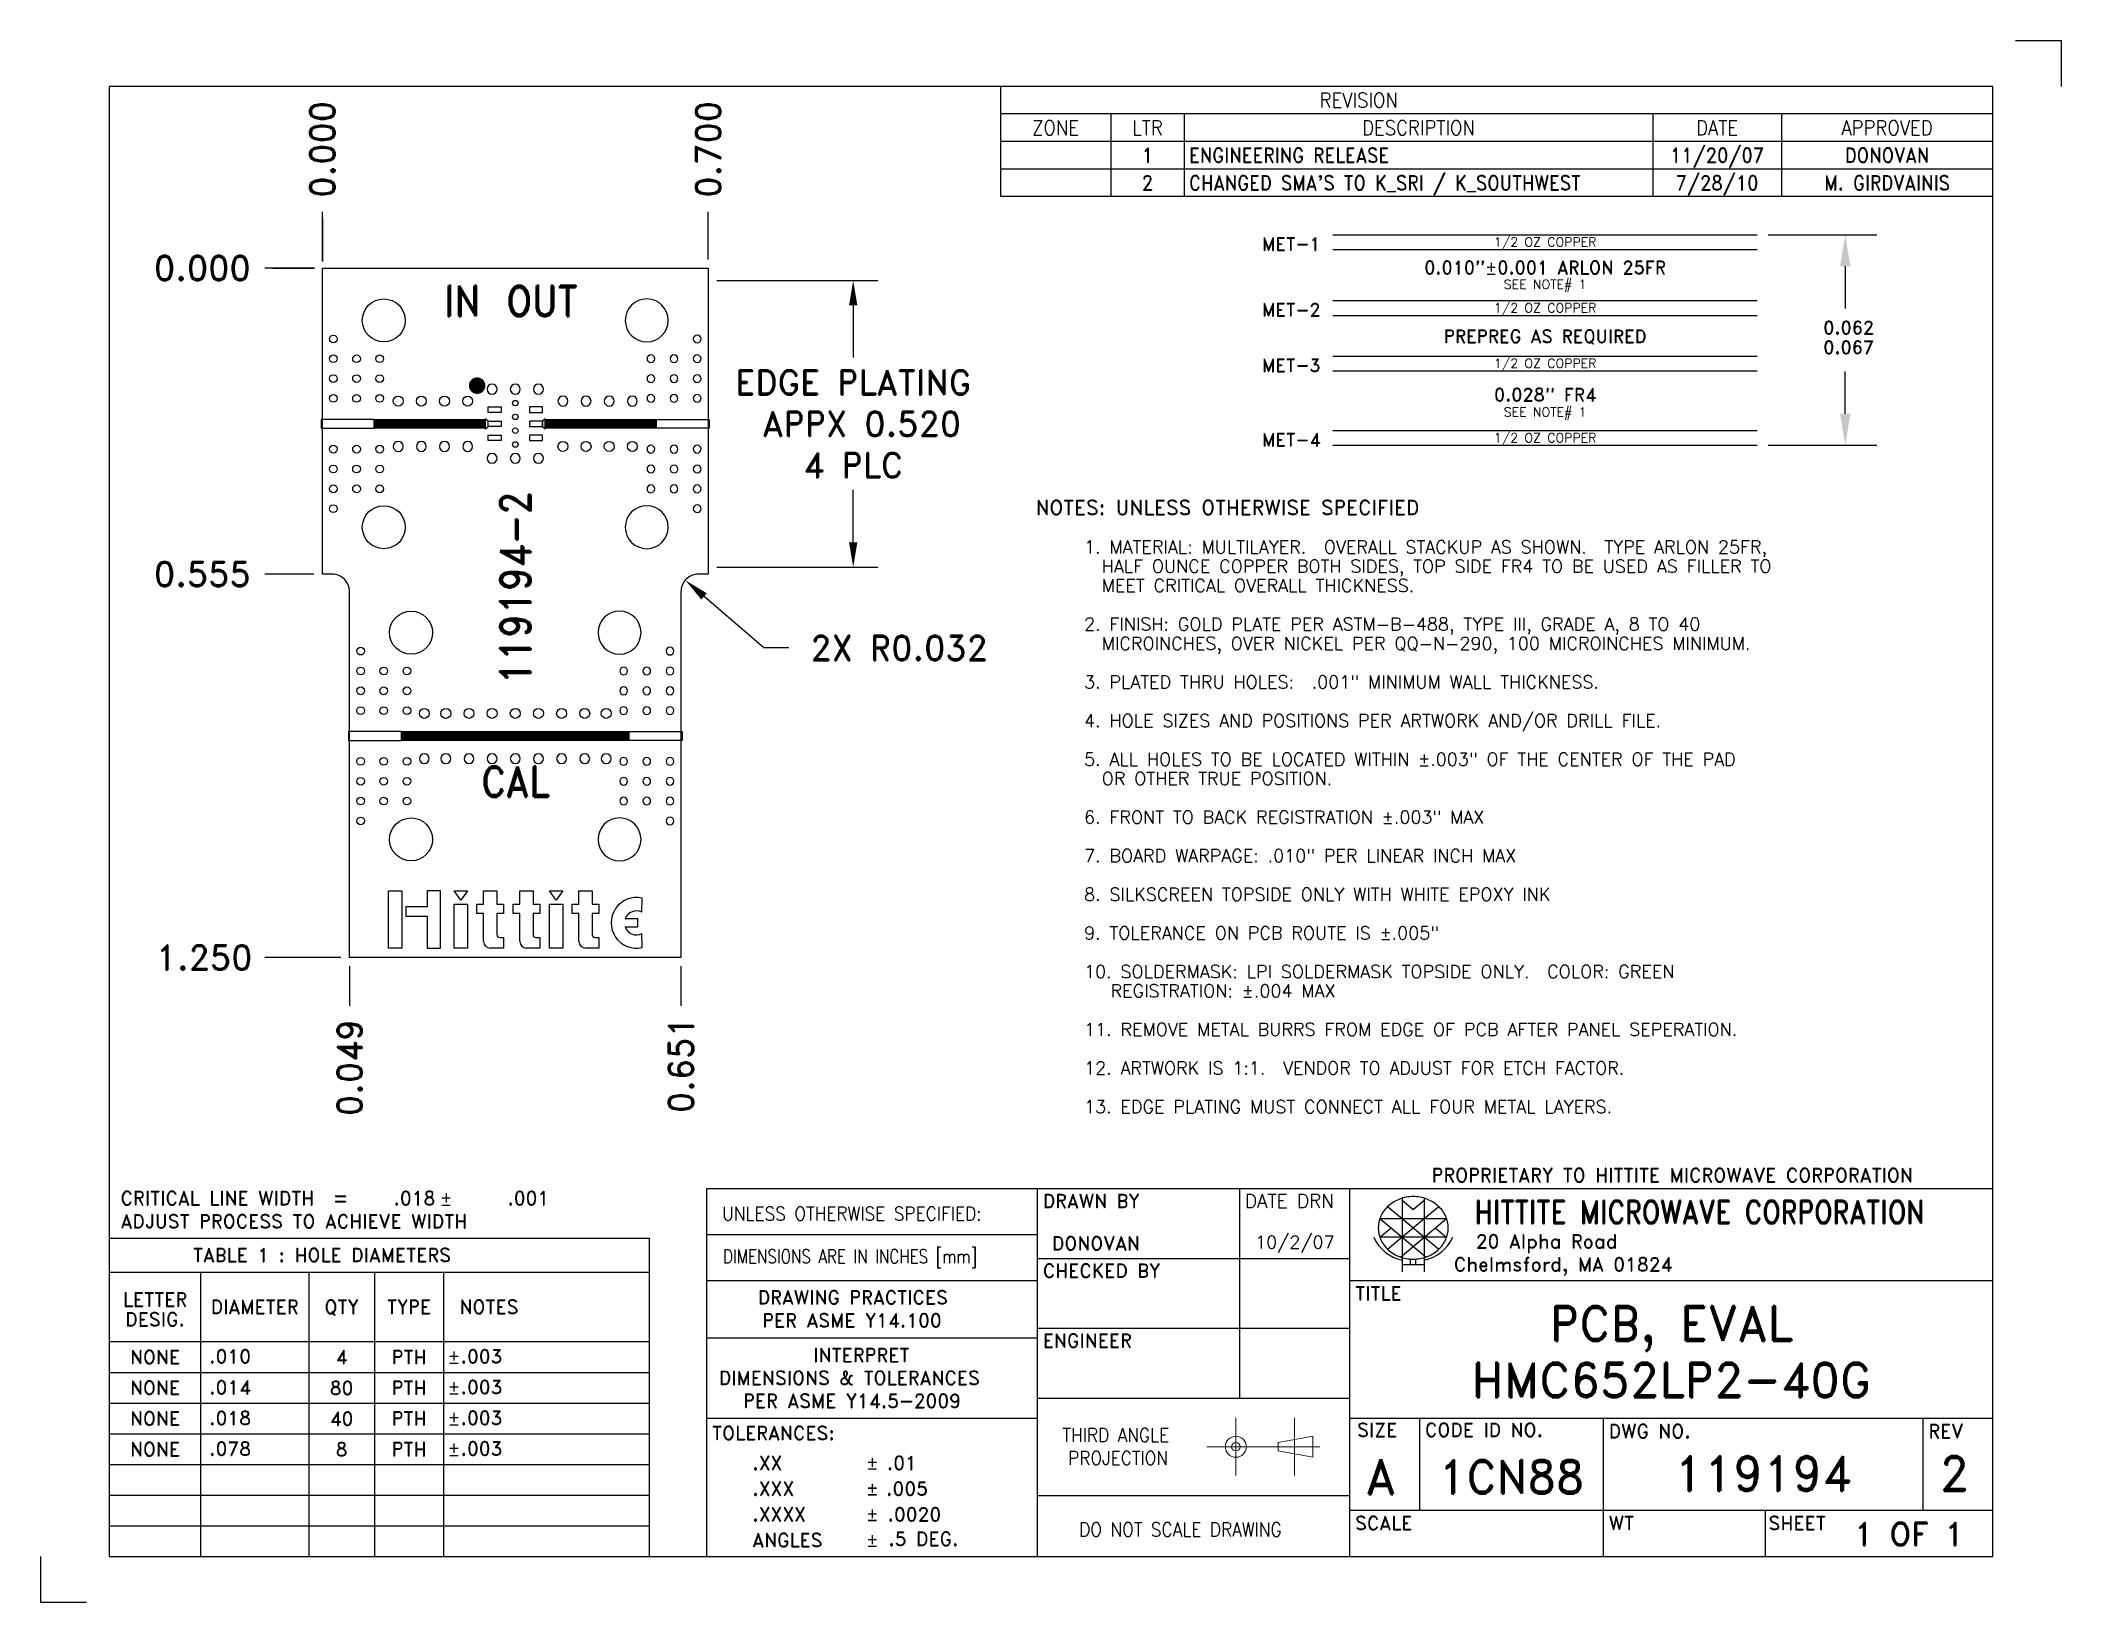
# Paper-space layout 'Layout1' of a CAD drawing. Extents: x 0 to 11, y 0 to 8.5.
# The model-space entities are those that its viewports show. They can reach past a viewport. Long polylines and large blocks are cut down to what shows.
import ezdxf
from ezdxf.enums import TextEntityAlignment as Align

# ---------------------------------------------------------------- set-up
doc = ezdxf.new("R2010")
doc.units = 0
doc.header["$MEASUREMENT"] = 0
doc.linetypes.add('SSCOMP', pattern=[101, 100, 1])
doc.layers.get('0').update_dxf_attribs({"linetype": 'CONTINUOUS'})
doc.layers.get('Defpoints').update_dxf_attribs({"linetype": 'CONTINUOUS'})
for name, color, linetype in [('COM-NS', 4, 'CONTINUOUS'), ('DIM', 1, 'CONTINUOUS'), ('HOL', 1, 'CONTINUOUS'), ('LND-NS', 5, 'CONTINUOUS'), ('NET', 7, 'CONTINUOUS'), ('NOTES', 1, 'CONTINUOUS'), ('PAD-NS', 5, 'CONTINUOUS'), ('PCB', 7, 'CONTINUOUS'), ('SLK-NS', 7, 'CONTINUOUS'), ('TITLEBLOCK', 7, 'CONTINUOUS'), ('TRA-NS', 5, 'CONTINUOUS'), ('via', 7, 'CONTINUOUS'), ('VIEWPORTS', 6, 'CONTINUOUS')]:
    doc.layers.add(name, color=color, linetype=linetype)
doc.layers.get('COM-NS').off()
doc.layers.get('VIEWPORTS').freeze()
doc.styles.add('Hittite', font='RomanD.shx')
doc.styles.add('Roman S', font='romans.shx', dxfattribs={"width": 0.9})
doc.styles.add('ROMAND', font='romand.shx')
doc.styles.add('Text Style42', font='romand.shx')
doc.styles.add('Text Style46', font='romand.shx', dxfattribs={"width": 0.85})
doc.styles.add('Text Style58', font='romand.shx', dxfattribs={"width": 0.854186})
doc.styles.add('Text Style77', font='romand.shx')
doc.styles.add('Text Style79', font='')
doc.styles.get('Text Style79').set_extended_font_data('AIGDT')
doc.dimstyles.get("Standard").update_dxf_attribs({"dimscale": 0.25, "dimtxt": 0.18, "dimasz": 0.18, "dimexe": 0.18, "dimexo": 0.0625, "dimgap": 0.09, "dimtad": 0, "dimtih": 1, "dimtoh": 1, "dimdec": 3, "dimzin": 0, "dimdsep": 46, "dimtxsty": 'ROMAND', "dimcen": 0.09, "dimadec": 0, "dimazin": 0, "dimtfac": 1, "dimtdec": 3, "dimtofl": 0, "dimtmove": 0, "dimatfit": 3, "dimfxl": 0, "dimtolj": 1, "dimtzin": 0, "dimarcsym": 0})

# ---------------------------------------------------------------- blocks, each defined once
blk = doc.blocks.new('asize')
at = {"layer": 'TITLEBLOCK'}
for p, q in [((10.75, 8.5), (11, 8.5)), ((11, 8.25), (11, 8.5)), ((0.375, 8.25), (0.375, 0.25)), ((10.625, 8.25), (0.375, 8.25)), ((5.225, 8.25), (5.225, 7.65)), ((10.625, 0.25), (10.625, 8.25)), ((10.625, 8.1), (5.225, 8.1)), ((5.825, 8.1), (5.825, 7.65)), ((6.225, 8.1), (6.225, 7.65)), ((8.775, 8.1), (8.775, 7.65)), ((9.475, 8.1), (9.475, 7.65)), ((10.625, 7.95), (5.225, 7.95)), ((10.625, 7.8), (5.225, 7.8)), ((10.625, 7.65), (5.225, 7.65)), ((3.625, 2.253), (3.625, 0.25)), ((3.627, 2.253), (5.425, 2.253)), ((5.425, 2.253), (5.425, 0.253)), ((5.425, 2.253), (10.625, 2.253)), ((6.525, 2.253), (6.525, 1.113)), ((7.125, 2.253), (7.125, 0.253)), ((7.332, 2.155), (7.411, 2.089)), ((7.411, 2.199), (7.411, 2.089)), ((7.411, 2.189), (7.471, 2.139)), ((7.471, 2.139), (7.531, 2.189)), ((7.531, 2.199), (7.531, 2.089)), ((7.531, 2.089), (7.61, 2.155)), ((0.375, 1.983), (3.313, 1.983)), ((3.313, 1.983), (3.313, 0.25)), ((3.625, 2.003), (5.425, 2.003)), ((7.29, 2.09), (7.541, 1.88)), ((7.29, 1.988), (7.351, 2.039)), ((7.291, 2.089), (7.411, 2.089)), ((7.651, 1.989), (7.291, 1.989)), ((7.332, 1.923), (7.531, 2.089)), ((7.402, 1.88), (7.653, 2.09)), ((7.411, 2.089), (7.411, 1.799)), ((7.411, 2.089), (7.61, 1.923)), ((7.411, 2.089), (7.651, 2.089)), ((7.531, 2.089), (7.531, 1.799)), ((7.591, 2.039), (7.653, 1.988)), ((5.425, 1.873), (7.125, 1.873)), ((0.375, 1.798), (3.313, 1.798)), ((0.872, 1.798), (0.872, 0.25)), ((1.46, 1.798), (1.46, 0.25)), ((1.818, 1.798), (1.818, 0.25)), ((2.193, 1.798), (2.193, 0.25)), ((7.411, 1.839), (7.456, 1.839)), ((7.456, 1.839), (7.456, 1.869)), ((7.456, 1.839), (7.486, 1.839)), ((7.486, 1.839), (7.486, 1.869)), ((7.486, 1.839), (7.531, 1.839)), ((3.625, 1.753), (5.425, 1.753)), ((7.125, 1.753), (10.625, 1.753)), ((3.625, 1.44), (5.425, 1.44)), ((5.425, 1.493), (7.125, 1.493)), ((0.375, 1.42), (3.313, 1.42)), ((0.375, 1.252), (3.313, 1.252)), ((5.425, 1.113), (7.125, 1.113)), ((0.375, 1.085), (3.313, 1.085)), ((3.625, 1.003), (5.425, 1.003)), ((7.125, 1.003), (10.625, 1.003)), ((7.505, 1.003), (7.505, 0.503)), ((8.505, 1.003), (8.505, 0.25)), ((10.245, 1.003), (10.245, 0.503)), ((0.375, 0.918), (3.313, 0.918)), ((0.375, 0.751), (3.313, 0.751)), ((0.375, 0.584), (3.313, 0.584)), ((5.425, 0.583), (7.125, 0.583)), ((7.125, 0.503), (10.625, 0.503)), ((9.386, 0.503), (9.386, 0.25)), ((0.375, 0.417), (3.313, 0.417)), ((0, 0.25), (0, 0)), ((0.375, 0.25), (10.625, 0.25)), ((0, 0), (0, 0)), ((0.25, 0), (0, 0))]:
    blk.add_line(p, q, dxfattribs=at)
at = {"layer": 'TITLEBLOCK', "lineweight": 20}
for p, q in [((6.506, 1.005), (6.506, 0.691)), ((6.825, 1.005), (6.825, 0.691)), ((6.925, 0.905), (6.736, 0.871)), ((6.925, 0.791), (6.925, 0.905)), ((6.349, 0.848), (6.964, 0.848)), ((6.736, 0.871), (6.736, 0.825)), ((6.736, 0.825), (6.925, 0.791))]:
    blk.add_line(p, q, dxfattribs=at)
for radius in [0.0572, 0.0229]:
    blk.add_circle((6.506, 0.848), radius, dxfattribs=at)
at = {"layer": 'TITLEBLOCK'}
for centre, radius, start, end in [((7.471, 1.997), 0.212, 90, 110.3353), ((7.471, 1.997), 0.212, 69.6647, 90), ((7.434, 2.039), 0.153, 155.1585, 180), ((7.452, 2.03), 0.173, 131.8202, 155.1585), ((7.464, 2.017), 0.19, 110.3353, 131.8202), ((7.479, 2.017), 0.19, 48.1798, 69.6647), ((7.491, 2.03), 0.173, 24.8415, 48.1798), ((7.509, 2.039), 0.153, 0, 24.8415), ((7.457, 2.078), 0.22, 204.1505, 258.0805), ((7.434, 2.039), 0.153, 180, 204.8415), ((7.486, 2.078), 0.22, 281.9195, 335.8495), ((7.509, 2.039), 0.153, 335.1585, 0), ((7.452, 2.047), 0.173, 204.8415, 228.1798), ((7.464, 2.06), 0.19, 228.1798, 249.6647), ((7.471, 2.081), 0.212, 249.6647, 270), ((7.471, 2.081), 0.212, 270, 290.3353), ((7.479, 2.06), 0.19, 290.3353, 311.8202), ((7.491, 2.047), 0.173, 311.8202, 335.1585)]:
    blk.add_arc(centre, radius, start, end, dxfattribs=at)
at = {"layer": 'TITLEBLOCK', "style": 'Roman S', "width": 0.9}
for s, p in [('REVISION', (7.175, 8.175)), ('ZONE', (5.525, 8.025)), ('LTR', (6.025, 8.025)), ('DESCRIPTION', (7.5, 8.025)), ('DATE', (9.125, 8.025)), ('APPROVED', (10.05, 8.025))]:
    blk.add_text(s, height=0.08, dxfattribs=at).set_placement(p, align=Align.MIDDLE_CENTER)
at = {"layer": 'TITLEBLOCK'}
for s, height, style, p in [('PROPRIETARY TO HITTITE MICROWAVE CORPORATION', 0.075, 'Text Style42', (7.571, 2.288)), ('CRITICAL LINE WIDTH  =       %%P', 0.075, 'Hittite', (0.436, 2.163)), ('ADJUST PROCESS TO ACHIEVE WIDTH', 0.075, 'Hittite', (0.436, 2.037)), ('20 Alpha Road', 0.075, 'Hittite', (7.812, 1.928)), ('      Chelmsford, MA 01824', 0.075, 'Hittite', (7.357, 1.803)), ('DRAWING PRACTICES', 0.075, 'Hittite', (3.904, 1.623)), ('PER ASME Y14.100', 0.075, 'Hittite', (3.928, 1.498)), ('INTERPRET', 0.075, 'Hittite', (4.206, 1.309)), ('DIMENSIONS & TOLERANCES', 0.075, 'Hittite', (3.692, 1.185)), ('PER ASME Y14.5-2009', 0.075, 'Hittite', (3.824, 1.06)), ('A', 0.19, 'Hittite', (7.214, 0.59))]:
    blk.add_text(s, height=height, dxfattribs=dict(at, style=style)).set_placement(p)
at = {"layer": 'TITLEBLOCK', "style": 'Text Style42'}
for s, p in [('DRAWN BY', (5.455, 2.223)), ('CHECKED BY', (5.455, 1.843)), ('TITLE', (7.155, 1.72)), ('ENGINEER', (5.455, 1.463)), ('TOLERANCES:', (3.655, 0.96)), ('SIZE', (7.166, 0.977)), ('CODE ID NO.', (7.535, 0.977)), ('DWG NO.', (8.535, 0.97)), ('REV', (10.275, 0.97)), ('SCALE', (7.155, 0.47)), ('WT', (8.535, 0.47)), ('SHEET', (9.405, 0.47))]:
    blk.add_text(s, height=0.075, dxfattribs=at).set_placement(p, align=Align.TOP_LEFT)
at = {"layer": 'TITLEBLOCK', "style": 'Text Style58', "width": 0.864612}
blk.add_text('DATE DRN', height=0.075, dxfattribs=at).set_placement((6.555, 2.148), (7.04, 2.148), align=Align.FIT)
at = {"layer": 'TITLEBLOCK', "style": 'Hittite'}
for s, width, p in [('UNLESS OTHERWISE SPECIFIED:', 0.9, (3.71, 2.079)), ('DIMENSIONS ARE IN INCHES [mm]', 0.8, (3.715, 1.846)), ('THIRD ANGLE', 0.9, (5.562, 0.874)), ('PROJECTION', 0.9, (5.593, 0.749)), ('DO NOT SCALE DRAWING', 0.9, (5.653, 0.36))]:
    blk.add_text(s, height=0.075, dxfattribs=dict(at, width=width)).set_placement(p)
at = {"layer": 'TITLEBLOCK', "style": 'Text Style46', "width": 0.85}
blk.add_text('HITTITE MICROWAVE CORPORATION', height=0.125, dxfattribs=at).set_placement((7.805, 2.125), align=Align.MIDDLE_LEFT)
at = {"layer": 'TITLEBLOCK'}
for s, height, style, p in [('TABLE 1 : HOLE DIAMETERS', 0.075, 'Hittite', (1.532, 1.891)), ('LETTER', 0.075, 'Hittite', (0.624, 1.649)), ('DESIG.', 0.075, 'Hittite', (0.624, 1.541)), ('DIAMETER', 0.075, 'Hittite', (1.166, 1.609)), ('QTY', 0.075, 'Hittite', (1.639, 1.609)), ('TYPE', 0.075, 'Hittite', (2.006, 1.609)), ('NOTES', 0.075, 'Hittite', (2.441, 1.609)), ('1CN88', 0.18, 'Text Style77', (8.005, 0.684))]:
    blk.add_text(s, height=height, dxfattribs=dict(at, style=style)).set_placement(p, align=Align.MIDDLE_CENTER)
for s, style, p in [('.XX', 'Text Style42', (3.874, 0.76)), ('`', 'Text Style79', (4.5, 0.76)), ('.01', 'Text Style42', (4.606, 0.76)), ('.XXX', 'Text Style42', (3.874, 0.62)), ('`', 'Text Style79', (4.5, 0.62)), ('.005', 'Text Style42', (4.602, 0.62)), ('.XXXX', 'Text Style42', (3.874, 0.48)), ('`', 'Text Style79', (4.5, 0.48)), ('.0020', 'Text Style42', (4.61, 0.48)), ('ANGLES', 'Text Style42', (3.874, 0.34)), ('`', 'Text Style79', (4.5, 0.34)), ('.5 DEG.', 'Text Style42', (4.614, 0.347))]:
    blk.add_text(s, height=0.075, dxfattribs=dict(at, style=style)).set_placement(p, align=Align.MIDDLE_LEFT)
blk = doc.blocks.new('hittite')
for p, q in [((-0.2396, 0.1078), (-0.2144, 0.1078)), ((-0.2396, -0.0005), (-0.2396, 0.1078)), ((-0.2144, 0.1078), (-0.2144, -0.0005)), ((-0.2068, 0.0776), (-0.2068, 0.0599)), ((-0.1665, 0.0776), (-0.2068, 0.0776)), ((-0.1413, 0.1078), (-0.1665, 0.1078)), ((-0.1665, 0.1078), (-0.1665, 0.0776)), ((-0.1413, -0.0005), (-0.1413, 0.1078)), ((-0.1156, 0.1078), (-0.0904, 0.1078)), ((-0.103, 0.0902), (-0.1156, 0.1078)), ((-0.1156, 0.0826), (-0.0904, 0.0826)), ((-0.1156, -0.0005), (-0.1156, 0.0826)), ((-0.0904, 0.1078), (-0.103, 0.0902)), ((-0.0904, 0.0826), (-0.0904, -0.0005)), ((-0.0724, 0.065), (-0.0724, 0.0826)), ((-0.0724, 0.0826), (-0.0598, 0.0826)), ((-0.0598, 0.1078), (-0.0346, 0.1078)), ((-0.0598, 0.0826), (-0.0598, 0.1078)), ((-0.0346, 0.1078), (-0.0346, 0.0826)), ((-0.0346, 0.0826), (-0.022, 0.0826)), ((-0.022, 0.0826), (-0.022, 0.065)), ((-0.0039, 0.065), (-0.0039, 0.0826)), ((-0.0039, 0.0826), (0.0087, 0.0826)), ((0.0087, 0.1078), (0.0339, 0.1078)), ((0.0087, 0.0826), (0.0087, 0.1078)), ((0.0339, 0.1078), (0.0339, 0.0826)), ((0.0339, 0.0826), (0.0464, 0.0826)), ((0.0464, 0.0826), (0.0464, 0.065)), ((0.0645, 0.1078), (0.0897, 0.1078)), ((0.0771, 0.0902), (0.0645, 0.1078)), ((0.0645, -0.0005), (0.0645, 0.0826)), ((0.0645, 0.0826), (0.0897, 0.0826)), ((0.0897, 0.1078), (0.0771, 0.0902)), ((0.0897, 0.0826), (0.0897, -0.0005)), ((0.1077, 0.065), (0.1077, 0.0826)), ((0.1077, 0.0826), (0.1203, 0.0826)), ((0.1203, 0.1078), (0.1455, 0.1078)), ((0.1203, 0.0826), (0.1203, 0.1078)), ((0.1455, 0.1078), (0.1455, 0.0826)), ((0.1455, 0.0826), (0.1581, 0.0826)), ((0.1581, 0.0826), (0.1581, 0.065)), ((0.2393, 0.0677), (0.2396, 0.0941)), ((-0.2068, 0.0599), (-0.1665, 0.0599)), ((-0.1665, 0.0599), (-0.1665, -0.0005)), ((-0.0598, 0.065), (-0.0724, 0.065)), ((-0.0598, 0.0121), (-0.0598, 0.065)), ((-0.0346, 0.065), (-0.0346, 0.0247)), ((-0.022, 0.065), (-0.0346, 0.065)), ((0.0087, 0.065), (-0.0039, 0.065)), ((0.0087, 0.0121), (0.0087, 0.065)), ((0.0339, 0.065), (0.0339, 0.0247)), ((0.0464, 0.065), (0.0339, 0.065)), ((0.1203, 0.065), (0.1077, 0.065)), ((0.1203, 0.0121), (0.1203, 0.065)), ((0.1455, 0.065), (0.1455, 0.0247)), ((0.1581, 0.065), (0.1455, 0.065)), ((0.2317, 0.0549), (0.2077, 0.0549)), ((0.2077, 0.0398), (0.2317, 0.0398)), ((0.2317, 0.0398), (0.2317, 0.0549)), ((-0.0295, 0.0196), (-0.022, 0.0196)), ((-0.022, 0.0196), (-0.022, -0.0005)), ((0.0389, 0.0196), (0.0464, 0.0196)), ((0.0464, 0.0196), (0.0464, -0.0005)), ((0.1505, 0.0196), (0.1581, 0.0196)), ((0.1581, 0.0196), (0.1581, -0.0005)), ((0.2396, 0.0005), (0.2393, 0.027)), ((-0.2371, -0.0005), (-0.2396, -0.0005)), ((-0.2144, -0.0005), (-0.2371, -0.0005)), ((-0.1665, -0.0005), (-0.1665, -0.0005)), ((-0.1665, -0.0005), (-0.1413, -0.0005)), ((-0.1131, -0.0005), (-0.1156, -0.0005)), ((-0.0904, -0.0005), (-0.1131, -0.0005)), ((-0.0346, -0.0005), (-0.0472, -0.0005)), ((-0.022, -0.0005), (-0.0346, -0.0005)), ((0.0339, -0.0005), (0.0213, -0.0005)), ((0.0464, -0.0005), (0.0339, -0.0005)), ((0.067, -0.0005), (0.0645, -0.0005)), ((0.0897, -0.0005), (0.067, -0.0005)), ((0.1455, -0.0005), (0.1329, -0.0005)), ((0.1581, -0.0005), (0.1455, -0.0005))]:
    blk.add_line(p, q)
for centre, radius, start, end in [((0.2292, 0.0473), 0.0479, 77.4712, 282.5288), ((0.2292, 0.0473), 0.0227, 63.4349, 160.5878), ((0.2292, 0.0473), 0.0227, 199.4122, 296.5651), ((-0.0472, 0.0121), 0.0126, 180, 270), ((-0.0295, 0.0247), 0.00504, 180, 270), ((0.0213, 0.0121), 0.0126, 180, 270), ((0.0389, 0.0247), 0.00504, 180, 270), ((0.1329, 0.0121), 0.0126, 180, 270), ((0.1505, 0.0247), 0.00504, 180, 270)]:
    blk.add_arc(centre, radius, start, end)
blk = doc.blocks.new('HMC_LP2-NS')
at = {"layer": 'PAD-NS'}
for points in [[(-0.0494, 0.0305), (-0.0256, 0.0305), (-0.0256, 0.0207), (-0.0494, 0.0207)], [(-0.0494, 0.0049), (-0.0256, 0.0049), (-0.0256, -0.0049), (-0.0494, -0.0049)], [(0.0494, 0.0305), (0.0256, 0.0305), (0.0256, 0.0207), (0.0494, 0.0207)], [(0.0494, 0.0049), (0.0256, 0.0049), (0.0256, -0.0049), (0.0494, -0.0049)], [(-0.0494, -0.0207), (-0.0256, -0.0207), (-0.0256, -0.0305), (-0.0494, -0.0305)], [(0.0494, -0.0207), (0.0256, -0.0207), (0.0256, -0.0305), (0.0494, -0.0305)]]:
    blk.add_lwpolyline(points, close=True, dxfattribs=at)
at = {"layer": 'SLK-NS', "linetype": 'Continuous', "const_width": 0.015}
blk.add_lwpolyline([(-0.0767, 0.0692, 1), (-0.0617, 0.0692, 1)], format="xyb", close=True, dxfattribs=at)
blk = doc.blocks.new('HOL-D018')
at = {"layer": 'HOL'}
blk.add_circle((0, 0), 0.009, dxfattribs=at)
blk = doc.blocks.new('VIA-D018-D0')
at = {"layer": 'HOL'}
blk.add_blockref('HOL-D018', (0, 0), dxfattribs=at)
at = {"layer": 'NET'}
blk.add_attdef('NET', text='', height=0.01, dxfattribs=at).set_placement((0, 0), align=Align.MIDDLE)
blk = doc.blocks.new('*D5')
at = {"layer": 'Defpoints', "color": 0}
for p in [(-0.1041, 0), (0, 0), (0, 0)]:
    blk.add_point(p, dxfattribs=at)
at = {"layer": 'DIM', "color": 0, "lineweight": -2}
for p, q in [((-0.0141, 0), (-0.1041, 0)), ((-0.0156, 0), (-0.09, 0)), ((-0.09, 0), (-0.0141, 0))]:
    blk.add_line(p, q, dxfattribs=at)
at = {"layer": 'DIM', "color": 0, "insert": (-0.2177, 0), "char_height": 0.045, "attachment_point": 5, "style": 'ROMAND'}
blk.add_mtext('\\A1;0.000', dxfattribs=at)
blk = doc.blocks.new('*D6')
at = {"layer": 'Defpoints', "color": 0}
for p in [(0, 0.1017), (0, 0), (0, 0)]:
    blk.add_point(p, dxfattribs=at)
at = {"layer": 'DIM', "color": 0, "lineweight": -2}
for p, q in [((0, 0.0117), (0, 0.1017)), ((0, 0.0156), (0, 0.09)), ((0, 0.09), (0, 0.0117))]:
    blk.add_line(p, q, dxfattribs=at)
at = {"layer": 'DIM', "color": 0, "insert": (0, 0.2153), "char_height": 0.045, "attachment_point": 5, "rotation": 90, "style": 'ROMAND'}
blk.add_mtext('\\A1;0.000', dxfattribs=at)
blk = doc.blocks.new('*D7')
at = {"layer": 'Defpoints', "color": 0}
for p in [(0.7, 0.1017), (0, 0), (0.7, 0)]:
    blk.add_point(p, dxfattribs=at)
at = {"layer": 'DIM', "color": 0, "lineweight": -2}
blk.add_line((0.7, 0.0156), (0.7, 0.1017), dxfattribs=at)
at = {"layer": 'DIM', "color": 0, "insert": (0.7, 0.2153), "char_height": 0.045, "attachment_point": 5, "rotation": 90, "style": 'ROMAND'}
blk.add_mtext('\\A1;0.700', dxfattribs=at)
blk = doc.blocks.new('*D8')
at = {"layer": 'Defpoints', "color": 0}
for p in [(0, 0), (-0.1041, -1.2505), (0.0494, -1.2505)]:
    blk.add_point(p, dxfattribs=at)
at = {"layer": 'DIM', "color": 0, "lineweight": -2}
blk.add_line((0.0337, -1.2505), (-0.1041, -1.2505), dxfattribs=at)
at = {"layer": 'DIM', "color": 0, "insert": (-0.2145, -1.2505), "char_height": 0.045, "attachment_point": 5, "style": 'ROMAND'}
blk.add_mtext('\\A1;1.250', dxfattribs=at)
blk = doc.blocks.new('*D9')
at = {"layer": 'Defpoints', "color": 0}
for p in [(0, 0), (-0.1041, -0.5551), (0, -0.5551)]:
    blk.add_point(p, dxfattribs=at)
at = {"layer": 'DIM', "color": 0, "lineweight": -2}
blk.add_line((-0.0156, -0.5551), (-0.1041, -0.5551), dxfattribs=at)
at = {"layer": 'DIM', "color": 0, "insert": (-0.2177, -0.5551), "char_height": 0.045, "attachment_point": 5, "style": 'ROMAND'}
blk.add_mtext('\\A1;0.555', dxfattribs=at)
blk = doc.blocks.new('*D10')
at = {"layer": 'Defpoints', "color": 0}
for p in [(0, 0), (0.0494, -1.2505), (0.0494, -1.3379)]:
    blk.add_point(p, dxfattribs=at)
at = {"layer": 'DIM', "color": 0, "lineweight": -2}
blk.add_line((0.0494, -1.2661), (0.0494, -1.3379), dxfattribs=at)
at = {"layer": 'DIM', "color": 0, "insert": (0.0494, -1.4504), "char_height": 0.045, "attachment_point": 5, "rotation": 90, "style": 'ROMAND'}
blk.add_mtext('\\A1;0.049', dxfattribs=at)
blk = doc.blocks.new('*D11')
at = {"layer": 'Defpoints', "color": 0}
for p in [(0, 0), (0.6506, -1.2505), (0.6506, -1.3379)]:
    blk.add_point(p, dxfattribs=at)
at = {"layer": 'DIM', "color": 0, "lineweight": -2}
blk.add_line((0.6506, -1.2661), (0.6506, -1.3379), dxfattribs=at)
at = {"layer": 'DIM', "color": 0, "insert": (0.6506, -1.445), "char_height": 0.045, "attachment_point": 5, "rotation": 90, "style": 'ROMAND'}
blk.add_mtext('\\A1;0.651', dxfattribs=at)
blk = doc.blocks.new('A$C3E502266')
for centre in [(-0.05, 0), (-0.025, 0), (0, 0), (0.025, 0)]:
    blk.add_circle(centre, 0.005)
blk = doc.blocks.new('*D13')
at = {"layer": 'Defpoints', "color": 0}
for p in [(0.7, -0.0225), (0.7, -0.5425), (0.963, -0.5425)]:
    blk.add_point(p, dxfattribs=at)
at = {"layer": 'DIM', "color": 0, "lineweight": -2}
for p, q in [((0.7156, -0.0225), (1.008, -0.0225)), ((0.963, -0.0675), (0.963, -0.1625)), ((0.963, -0.4975), (0.963, -0.4025)), ((0.7156, -0.5425), (1.008, -0.5425))]:
    blk.add_line(p, q, dxfattribs=at)
at = {"layer": 'DIM', "color": 0}
for points in [[(0.9555, -0.0675), (0.9705, -0.0675), (0.963, -0.0225)], [(0.9555, -0.4975), (0.9705, -0.4975), (0.963, -0.5425)]]:
    blk.add_solid(points, dxfattribs=at)
at = {"layer": 'DIM', "color": 0, "insert": (0.963, -0.2825), "char_height": 0.045, "attachment_point": 5, "style": 'ROMAND'}
blk.add_mtext('\\A1;EDGE PLATING\\P APPX 0.520 \\P4 PLC', dxfattribs=at)
blk = doc.blocks.new('*D15')
at = {"layer": 'Defpoints', "color": 0}
for p in [(0.6584, -0.5662), (0.6826, -0.5871)]:
    blk.add_point(p, dxfattribs=at)
at = {"layer": 'DIM', "color": 0, "lineweight": -2}
for p, q in [((0.801, -0.6891), (0.6925, -0.5956)), ((0.846, -0.6891), (0.801, -0.6891))]:
    blk.add_line(p, q, dxfattribs=at)
at = {"layer": 'DIM', "color": 0}
blk.add_solid([(0.6974, -0.5899), (0.6876, -0.6013), (0.6584, -0.5662)], dxfattribs=at)
at = {"layer": 'DIM', "color": 0, "insert": (1.0464, -0.6891), "char_height": 0.045, "attachment_point": 5, "style": 'ROMAND'}
blk.add_mtext('\\A1;2X R0.032', dxfattribs=at)
blk = doc.blocks.new('HOL-D014')
at = {"layer": 'HOL', "linetype": 'Continuous'}
blk.add_circle((0, 0), 0.007, dxfattribs=at)
blk = doc.blocks.new('VIA-D014-D0')
at = {"layer": 'HOL'}
blk.add_blockref('HOL-D014', (0, 0), dxfattribs=at)
at = {"layer": 'NET'}
blk.add_attdef('NET', text='', height=0.02, dxfattribs=at).set_placement((0, 0), align=Align.MIDDLE)
blk = doc.blocks.new('HOL-D078')
at = {"layer": 'HOL', "linetype": 'Continuous'}
blk.add_circle((0, 0), 0.039, dxfattribs=at)
blk = doc.blocks.new('VIA-D078-D0')
at = {"layer": 'HOL'}
blk.add_blockref('HOL-D078', (0, 0), dxfattribs=at)
at = {"layer": 'NET', "style": 'ROMAND'}
blk.add_attdef('NET', text='', height=0.01, dxfattribs=at).set_placement((0, 0), align=Align.MIDDLE)
blk = doc.blocks.new('K_SRI-K_SOUTHWEST-NS')
at = {"layer": 'LND-NS'}
blk.add_lwpolyline([(-0.002, 0.008), (-0.002, -0.008), (0.094, -0.008), (0.094, 0.008)], close=True, dxfattribs=at)
at = {"layer": 'via', "extrusion": (0, 0, -1), "xscale": -1, "zscale": -1}
for p in [(-0.1115, 0.1875), (-0.1115, -0.1875)]:
    blk.add_blockref('VIA-D078-D0', p, dxfattribs=at)
at = {"layer": 'via'}
for p in [(0.02, 0.154), (0.02, 0.118), (0.062, 0.118), (0.104, 0.118), (0.02, 0.082), (0.062, 0.082), (0.104, 0.082), (0.02, 0.046), (0.062, 0.046), (0.104, 0.046), (0.02, -0.046), (0.062, -0.046), (0.104, -0.046), (0.02, -0.082), (0.062, -0.082), (0.104, -0.082), (0.02, -0.118), (0.062, -0.118), (0.104, -0.118), (0.02, -0.154)]:
    blk.add_blockref('VIA-D014-D0', p, dxfattribs=at)

msp = doc.modelspace()

# ---------------------------------------------------------------- linework, layer by layer
at = {"layer": 'PCB'}
msp.add_lwpolyline([(0, 0), (0.7, 0), (0.7, -0.5551), (0.6826, -0.5551, 0.414214), (0.6506, -0.5871), (0.6506, -1.2505), (0.6506, -1.2505), (0.0494, -1.2505), (0.0494, -0.5871, 0.414214), (0.0174, -0.5551), (0, -0.5551)], format="xyb", close=True, dxfattribs=at)
at = {"layer": 'TRA-NS', "linetype": 'SSCOMP', "const_width": 0.018}
for points in [[(0.2956, -0.2825), (0.094, -0.2825)], [(0.4044, -0.2825), (0.606, -0.2825)], [(0.1434, -0.8488), (0.5566, -0.8488)]]:
    msp.add_lwpolyline(points, dxfattribs=at)
at = {"layer": 'TRA-NS'}
for points in [[(0.2956, -0.2735), (0.2956, -0.2915), (0.3006, -0.2874), (0.3006, -0.2776)], [(0.3994, -0.2776), (0.3994, -0.2874), (0.4044, -0.2915), (0.4044, -0.2735)]]:
    msp.add_lwpolyline(points, close=True, dxfattribs=at)

# ---------------------------------------------------------------- block references
at = {"layer": 'COM-NS'}
for name, p in [('K_SRI-K_SOUTHWEST-NS', (0, -0.2825)), ('HMC_LP2-NS', (0.35, -0.2825)), ('K_SRI-K_SOUTHWEST-NS', (0.0494, -0.8488))]:
    msp.add_blockref(name, p, dxfattribs=at)
at = {"layer": 'COM-NS', "xscale": -1}
for p in [(0.7, -0.2825), (0.6506, -0.8488)]:
    msp.add_blockref('K_SRI-K_SOUTHWEST-NS', p, dxfattribs=at)
at = {"layer": 'HOL', "xscale": -1}
for p in [(0.308, -0.2197), (0.35, -0.2197), (0.392, -0.2197), (0.308, -0.3451), (0.35, -0.3451), (0.392, -0.3451)]:
    msp.add_blockref('VIA-D018-D0', p, dxfattribs=at)
at = {"layer": 'HOL', "rotation": 270}
msp.add_blockref('A$C3E502266', (0.35, -0.295), dxfattribs=at)
at = {"layer": 'SLK-NS', "xscale": 0.95986685868934, "yscale": 0.95986685868934, "zscale": 0.95986685868934}
msp.add_blockref('hittite', (0.35, -1.2331), dxfattribs=at)
at = {"layer": 'via'}
for p in [(0.1376, -0.2414), (0.1796, -0.2414), (0.2216, -0.2414), (0.2636, -0.2414), (0.4364, -0.3236), (0.4784, -0.3236), (0.5204, -0.3236), (0.5624, -0.3236), (0.185, -0.8078), (0.224, -0.8078), (0.266, -0.8078), (0.308, -0.8078), (0.35, -0.8078), (0.392, -0.8078), (0.434, -0.8078), (0.476, -0.8078), (0.515, -0.8078)]:
    msp.add_blockref('VIA-D018-D0', p, dxfattribs=at)
at = {"layer": 'via', "xscale": -1}
for p in [(0.4364, -0.2414), (0.4784, -0.2414), (0.5204, -0.2414), (0.5624, -0.2414), (0.1376, -0.3236), (0.1796, -0.3236), (0.2216, -0.3236), (0.2636, -0.3236), (0.185, -0.8898), (0.224, -0.8898), (0.266, -0.8898), (0.308, -0.8898), (0.35, -0.8898), (0.392, -0.8898), (0.434, -0.8898), (0.476, -0.8898), (0.515, -0.8898)]:
    msp.add_blockref('VIA-D018-D0', p, dxfattribs=at)

# ---------------------------------------------------------------- texts
at = {"layer": 'SLK-NS', "style": 'ROMAND', "width": 0.9}
for s, p in [('IN', (0.2209, -0.0872)), ('OUT', (0.3338, -0.0872))]:
    msp.add_text(s, height=0.055, dxfattribs=at).set_placement(p)
msp.add_text('119194-2', height=0.055, rotation=90, dxfattribs=at).set_placement((0.35, -0.5802), align=Align.MIDDLE_CENTER)
msp.add_text('CAL', height=0.055, dxfattribs=at).set_placement((0.35, -0.9588), align=Align.CENTER)

# ---------------------------------------------------------------- dimensions: what is measured, and where the dimension line sits
at = {"layer": 'DIM'}
for feature_location, offset, dtype, picture, middle in [((0, 0), (0, 0.1016823128), 1, '*D6', (0, 0.2152537414)), ((0.7, 0), (0, 0.1017), 1, '*D7', (0.7, 0.2153)), ((0, 0), (-0.1040977683, 0), 0, '*D5', (-0.2176691969, 0)), ((0, -0.5551), (-0.1041, 0), 0, '*D9', (-0.2177, -0.5551)), ((0.04937, -1.25048), (-0.15347, 0), 0, '*D8', (-0.21445, -1.25048)), ((0.0494, -1.2505), (0, -0.0874), 1, '*D10', (0.0494, -1.4504)), ((0.6506, -1.2505), (0, -0.0874), 1, '*D11', (0.6506, -1.445))]:
    dim = msp.add_ordinate_dim(feature_location=feature_location, offset=offset, dtype=dtype, origin=(0, 0), dimstyle='Standard', dxfattribs=at)
    dim.commit()
    dim.dimension.update_dxf_attribs({"geometry": picture, "text_midpoint": middle})
dim = msp.add_linear_dim(base=(0.963, -0.5425), p1=(0.7, -0.0225), p2=(0.7, -0.5425), angle=270, text='EDGE PLATING\\P APPX <> \\P4 PLC', dimstyle='Standard', dxfattribs=at)
dim.commit()
dim.dimension.update_dxf_attribs({"geometry": '*D13', "text_midpoint": (0.963, -0.2825), "dimtype": 160})
dim = msp.add_radius_dim(center=(0.6826, -0.5871), mpoint=(0.6584, -0.5662), text='2X <>', dimstyle='Standard', override={"dimtmove": 1}, dxfattribs=at)
dim.commit()
dim.dimension.update_dxf_attribs({"geometry": '*D15', "text_midpoint": (0.801, -0.6891), "dimtype": 164})

psp = doc.layouts.get("Layout1")

# ---------------------------------------------------------------- linework, layer by layer
at = {"layer": 'NOTES'}
for p, q in [((7.034, 7.442), (9.344, 7.442)), ((7.034, 7.362), (9.344, 7.362)), ((7.034, 7.084), (9.344, 7.084)), ((7.034, 7.004), (9.344, 7.004)), ((7.034, 6.782), (9.344, 6.782)), ((7.034, 6.702), (9.344, 6.702)), ((7.034, 6.377), (9.344, 6.377)), ((7.034, 6.297), (9.344, 6.297))]:
    psp.add_line(p, q, dxfattribs=at)
at = {"layer": 'NOTES', "linetype": 'ByBlock'}
for p, q in [((9.404, 7.442), (9.994, 7.442)), ((9.823, 7.271), (9.823, 7.041)), ((9.823, 6.469), (9.823, 6.698)), ((9.404, 6.297), (9.994, 6.297))]:
    psp.add_line(p, q, dxfattribs=at)
for points in [[(9.794, 7.271), (9.851, 7.271), (9.823, 7.442)], [(9.794, 6.469), (9.851, 6.469), (9.823, 6.297)]]:
    psp.add_solid(points, dxfattribs=at)

# ---------------------------------------------------------------- block references
psp.add_blockref('asize', (0, 0))

# ---------------------------------------------------------------- texts
at = {"layer": 'NOTES', "style": 'ROMAND', "width": 0.9}
for s, p in [('11/20/07', (9.125, 7.875)), ('1', (6.025, 7.875)), ('DONOVAN', (10.05, 7.875)), ('2', (6.025, 7.725)), ('7/28/10', (9.125, 7.725)), ('M. GIRDVAINIS', (10.05, 7.725))]:
    psp.add_text(s, height=0.08, dxfattribs=at).set_placement(p, align=Align.MIDDLE_CENTER)
for s, p in [('ENGINEERING RELEASE', (6.251, 7.875)), ("CHANGED SMA'S TO K_SRI / K_SOUTHWEST", (6.251, 7.725))]:
    psp.add_text(s, height=0.08, dxfattribs=at).set_placement(p, align=Align.MIDDLE_LEFT)
at = {"layer": 'NOTES'}
for s, height, style, p in [('MET-1', 0.0709, 'ROMAND', (6.648, 7.357)), ('MET-2', 0.0709, 'ROMAND', (6.648, 6.999)), ('0.062', 0.0709, 'ROMAND', (9.703, 6.902)), ('0.067', 0.0709, 'ROMAND', (9.703, 6.795)), ('MET-3', 0.0709, 'ROMAND', (6.648, 6.697)), ('MET-4', 0.0709, 'ROMAND', (6.648, 6.292)), ('NOTES: UNLESS OTHERWISE SPECIFIED', 0.08, 'ROMAND', (5.416, 5.919)), ('.018', 0.075, 'ROMAND', (1.921, 2.163)), ('.001', 0.075, 'ROMAND', (2.541, 2.163)), ('DONOVAN', 0.075, 'Hittite', (5.505, 1.917)), ('.010', 0.075, 'ROMAND', (0.918, 1.302)), (' %%P.003', 0.075, 'ROMAND', (2.164, 1.302)), ('.014', 0.075, 'ROMAND', (0.918, 1.134)), (' %%P.003', 0.075, 'ROMAND', (2.164, 1.135)), ('.018', 0.075, 'ROMAND', (0.918, 0.967)), (' %%P.003', 0.075, 'ROMAND', (2.164, 0.968)), ('.078', 0.075, 'ROMAND', (0.918, 0.8)), (' %%P.003', 0.075, 'ROMAND', (2.164, 0.801))]:
    psp.add_text(s, height=height, dxfattribs=dict(at, style=style)).set_placement(p)
at = {"layer": 'NOTES', "style": 'ROMAND'}
for s, height, p in [('1/2 OZ COPPER', 0.05, (8.189, 7.378)), ('0.010"%%P0.001 ARLON 25FR', 0.07091, (8.189, 7.229)), ('SEE NOTE# 1', 0.05, (8.189, 7.148)), ('1/2 OZ COPPER', 0.05, (8.189, 7.02)), ('PREPREG AS REQUIRED', 0.07091, (8.189, 6.855)), ('1/2 OZ COPPER', 0.05, (8.189, 6.718)), ('0.028" FR4', 0.0709, (8.189, 6.537)), ('SEE NOTE# 1', 0.05, (8.189, 6.453)), ('1/2 OZ COPPER', 0.05, (8.189, 6.313))]:
    psp.add_text(s, height=height, dxfattribs=at).set_placement(p, align=Align.CENTER)
at = {"layer": 'NOTES'}
for s, height, style, p in [('10/2/07', 0.07, 'Hittite', (6.827, 1.961)), ('PCB, EVAL', 0.188, 'Hittite', (8.875, 1.518)), ('NONE', 0.075, 'ROMAND', (0.624, 1.336)), ('4', 0.075, 'ROMAND', (1.639, 1.336)), ('PTH', 0.075, 'ROMAND', (2.006, 1.336)), ('HMC652LP2-40G', 0.188, 'Hittite', (8.875, 1.211)), ('NONE', 0.075, 'ROMAND', (0.624, 1.169)), ('80', 0.075, 'ROMAND', (1.639, 1.168)), ('PTH', 0.075, 'ROMAND', (2.006, 1.169)), ('NONE', 0.075, 'ROMAND', (0.624, 1.002)), ('40', 0.075, 'ROMAND', (1.639, 1.001)), ('PTH', 0.075, 'ROMAND', (2.006, 1.002)), ('NONE', 0.075, 'ROMAND', (0.624, 0.835)), ('8', 0.075, 'ROMAND', (1.639, 0.834)), ('PTH', 0.075, 'ROMAND', (2.006, 0.835)), ('119194', 0.188, 'Hittite', (9.375, 0.702)), ('2', 0.188, 'Hittite', (10.416, 0.702)), ('1 OF 1', 0.125, 'Hittite', (10.171, 0.373))]:
    psp.add_text(s, height=height, dxfattribs=dict(at, style=style)).set_placement(p, align=Align.MIDDLE_CENTER)
at = {"layer": 'NOTES', "insert": (5.68, 5.779), "char_height": 0.07, "width": 4.42103, "attachment_point": 1, "line_spacing_factor": 0.9, "style": 'ROMAND'}
psp.add_mtext('1. MATERIAL: MULTILAYER.  OVERALL STACKUP AS SHOWN.  TYPE ARLON 25FR,\\P  HALF OUNCE COPPER BOTH SIDES, TOP SIDE FR4 TO BE USED AS FILLER TO\\P  MEET CRITICAL OVERALL THICKNESS.\\P\\P2. FINISH: GOLD PLATE PER ASTM-B-488, TYPE III, GRADE A, 8 TO 40\\P  MICROINCHES, OVER NICKEL PER QQ-N-290, 100 MICROINCHES MINIMUM.\\P\\P3. PLATED THRU HOLES:  .001" MINIMUM WALL THICKNESS.\\P\\P4. HOLE SIZES AND POSITIONS PER ARTWORK AND/OR DRILL FILE.\\P\\P5. ALL HOLES TO BE LOCATED WITHIN ±.003" OF THE CENTER OF THE PAD\\P  OR OTHER TRUE POSITION.\\P\\P6. FRONT TO BACK REGISTRATION ±.003" MAX\\P\\P7. BOARD WARPAGE: .010" PER LINEAR INCH MAX\\P\\P8. SILKSCREEN TOPSIDE ONLY WITH WHITE EPOXY INK\\P\\P9. TOLERANCE ON PCB ROUTE IS ±.005"\\P\\P10. SOLDERMASK: LPI SOLDERMASK TOPSIDE ONLY.  COLOR: GREEN\\P   REGISTRATION: ±.004 MAX\\P\\P11. REMOVE METAL BURRS FROM EDGE OF PCB AFTER PANEL SEPERATION.\\P\\P12. ARTWORK IS 1:1.  VENDOR TO ADJUST FOR ETCH FACTOR.\\P\\P{\\Fromand.shx|c1;1}3{\\Fromand.shx|c1;. EDGE PLATING MUST CONNECT ALL FOUR METAL LAYERS.}', dxfattribs=at)

# ---------------------------------------------------------------- viewports
at = {"layer": 'VIEWPORTS'}
psp.add_viewport(center=(2.984, 5.334), size=(5.219, 5.8329), view_center_point=(0.4832, -0.6425), view_height=1.94429, dxfattribs=at)

doc.saveas('drawing.dxf')
